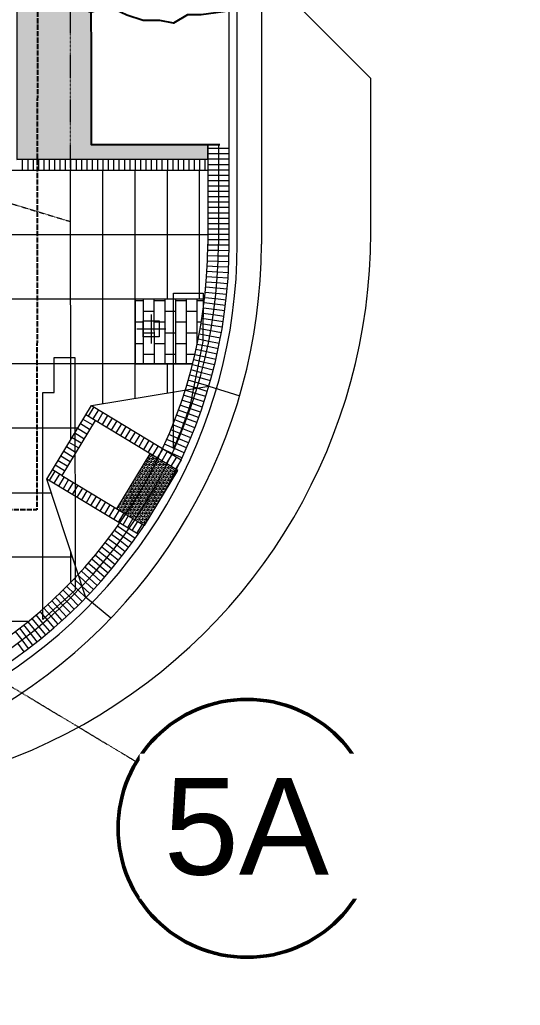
# Model space of a CAD drawing. Header units: inches. Extents: x 3268 to 7018, y 976 to 6708.
# Drawn here: x 6143 to 6516, y 1003 to 1737 of the extents above; entities that cross this region are included whole.
import ezdxf

# ---------------------------------------------------------------- set-up
doc = ezdxf.new("R2010")
doc.units = ezdxf.units.IN
doc.header["$MEASUREMENT"] = 0
for name, pattern in [('Double Dash 3_8_', [0.9999999999999999, 0.3749999999999999, -0.125, 0.125, -0.125, 0.125, -0.125]), ('Grid Line 1_2_', [0.8749999999999999, 0.4999999999999999, -0.125, 0.125, -0.125]), ('IMPORT-EASEMENT2', [4.799999999999999, 3.839999999999999, -0.9599999999999999])]:
    doc.linetypes.add(name, pattern=pattern)
for name, color, linetype, lineweight in [('0-landscaping', 1, 'Continuous', 25), ('C-ANNO-5FT-PED-ZONE', 130, 'Continuous', 25), ('C-CURB-BACK', 40, 'Continuous', 13), ('C-CURB-FACE', 80, 'Continuous', 13), ('C-CURB-GUTR', 22, 'Continuous', 15), ('C-PROP-LINE', 91, 'Double Dash 3_8_', 9), ('L-DROPOFF STUDIES-2', 120, 'Continuous', 15), ('L-PVMT-BRCK-HATC', 252, 'Continuous', 15), ('L-PVMT-BRICK', 20, 'Continuous', 13), ('L-PVMT-CONC-HATC', 252, 'Continuous', 15), ('L-PVMT-HATCH BOUND NPLOT', 45, 'Continuous', 15), ('L-RAMP', 10, 'Continuous', 15), ('L-SITE-LIGHT', 2, 'Continuous', 15), ('L-SITE-SWLK', 220, 'Continuous', 25), ('S-GRID', 1, 'Continuous', 9), ('S-GRID-IDEN', 1, 'Continuous', 50), ('site_dwg', 8, 'Continuous', 9)]:
    doc.layers.add(name, color=color, linetype=linetype, lineweight=lineweight)
doc.styles.add('Arial_2', font='arial.ttf', dxfattribs={"height": 71.99999999999993})

# ---------------------------------------------------------------- blocks, each defined once
blk = doc.blocks.new('site_dwg_dec1-V201-Overall Retail Plan Opt 2')
at = {"layer": '0-landscaping', "color": 213, "flags": 128}
for points in [[(84.58340249437957, -85.29193546430723), (79.36483335835997, -84.88977620523427), (76.46545392851634, -85.66848025415446), (72.77945402137935, -89.47842627423005), (70.31394303901264, -96.43800059293561), (63.31276886607497, -101.272912020429), (54.88947196641254, -103.2960691635067), (46.34270589714412, -107.9819351812562), (38.17660610735197, -110.1856556462931), (30.56355792520241, -112.6238509327136), (17.92766572879497, -112.4751012213869), (13.15395393323831, -113.7571420526924), (7.599903721816871, -118.003908204822), (4.885189898591988, -121.0945198974273), (-2.72785828232395, -123.532715182298), (-5.940907171127605, -118.8853784289508), (-3.59997647682087, -109.9912987397633), (-10.18352567227725, -113.3337794553713), (-17.9210835126089, -113.8374461562212), (-20.26208483139657, -122.7315490584347), (-25.16034856125645, -122.0791094302308), (-30.30784349119881, -117.5576822782364), (-36.0223336021487, -115.9983575564088), (-42.16343954759997, -114.4442553805616), (-45.25193650464268, -111.7313990827838), (-48.85042896145625, -109.1643291017731), (-54.95184824639568, -106.0219622391464), (-58.38620603193942, -103.844749041918), (-67.52711661894885, -97.6406855335931), (-72.67458319323508, -93.11928329096689), (-80.53679194816526, -91.68846783457978), (-84.77933982747003, -86.13684565529682), (-90.9563053829812, -80.71115797022274), (-95.32350417585859, -73.22505363637673), (-97.63163436459966, -67.54749693596158), (-103.8086282820701, -62.1217843534373), (-107.8020155784876, -60.43917290733724), (-112.2937946572916, -51.01856319714852), (-113.6970061503309, -44.31078655997907), (-113.4150734304354, -33.60813601533072), (-111.9789908119992, -25.74425305179238), (-113.5068532182997, -17.10199426285316), (-117.6248491627781, -13.48485254158504), (-117.8740236475211, -9.615914829065785), (-111.6642575858825, -0.4699661230747551), (-108.9495437625921, 2.620645575183971), (-113.0675397062083, 6.237787295142424), (-116.2805885930362, 10.88512405573647), (-120.5231648285268, 16.43677114294632), (-121.021499889685, 24.17471959924523), (-115.9658553720876, 36.15941098107077), (-110.9101685853717, 48.14415048813907), (-113.0937468457092, 51.88722671996515), (-107.539738906457, 56.13394474226742), (-101.9856886986969, 60.38071088975857), (-97.74311246706985, 54.82906379929636), (-95.68411449388132, 53.02049293666504), (-89.75630951111292, 51.46381599998721), (-86.13667698831726, 55.58464763820893), (-82.5170444638354, 59.70547927386587), (-82.11050309693768, 68.47359954603097), (-82.48428623070195, 74.27706753642495), (-85.94652405246653, 82.79343993860901), (-78.83185320274445, 92.96953555579101), (-70.68766946013112, 102.2414187691852), (-61.92057036118808, 101.840848160808), (-58.30093783769939, 105.961679799128), (-55.46164372381701, 107.1177861229539), (-49.00267481756622, 112.3947722131256), (-46.03880041719548, 111.6163731676811), (-38.42578059645916, 114.0545933585913), (-28.62915415534246, 112.7497124130227), (-18.05225993053011, 114.4095335631268), (-12.49820972054351, 118.6562997094611), (-8.753996910396948, 120.8426259771245), (-1.140948729644719, 123.2808212633813), (1.822939583016477, 122.5024952453991), (9.809728627376328, 119.1371744186822), (19.60632671145663, 117.8323183823399), (24.38003850845393, 119.114359219408), (31.08816798894201, 120.5223345599611), (38.04547195947759, 118.0613721970098), (46.15681293430986, 112.7615709075421), (55.04856294575597, 110.4265181416981), (59.16653053265633, 106.8094013281939), (64.43860575007032, 100.3534687985907), (70.36636846736415, 98.79674374690738), (73.2057048479977, 99.95289819289836), (77.32370079247572, 96.33575647164115), (80.5367496814216, 91.68841971690789), (82.96953078790408, 84.07638086805171), (86.18257967602015, 79.42904411461721), (78.56955985297076, 76.99082391922137), (75.85484602591508, 73.9002122233528), (73.3893350452448, 66.94063790206063), (77.3826800768869, 65.25797834102057), (80.22201645907602, 66.41413278581102), (88.7399410672076, 69.88249988785763), (92.8579086570496, 66.26538307328381), (100.470956834675, 68.70357835635376), (103.3102509482627, 69.85968468856161), (108.70692036673, 61.4693198216687), (110.1102024863901, 54.76156640336421), (112.667535519842, 45.21504708576548), (114.8511137823183, 41.47197085978996), (115.3494772018779, 33.73399749442842), (116.7527309637914, 27.02626898528478), (118.8117289361123, 25.21769812396314), (121.2444816820714, 17.6056841782979), (121.3690619716979, 15.67117881218155), (121.0073555575176, 10.43992103847495), (121.2117095394312, 3.03402288856023), (119.6510466297089, -2.895354700621737), (109.8544485491433, -1.590498658255001), (102.8971445787717, 0.8704637032992649), (101.2580483883606, -1.482540039601645)], [(-9.471346453594377, 8.319387126080981), (0, 0), (8.319387121136968, 9.471346451995485)], [(9.471346454440207, -8.31938712430201), (0, 0), (-8.319387122217448, -9.471346449256087)], [(101.2580483883606, -1.482540039601645), (105.4544776113723, -8.676055613000697), (110.6019441858441, -13.1974578570348), (114.7199401311512, -16.81459957960169), (119.7428547744361, -19.40152136095048), (118.3068144204966, -27.26535620114509), (111.9724258052699, -34.47684765728035), (113.1265473455239, -37.31559033633447), (111.6904930847193, -45.17949820201601), (107.5396966369078, -56.13399286589765), (101.3299305751164, -65.2799415705026), (98.4510034118159, -69.68432691745146)]]:
    blk.add_lwpolyline(points, dxfattribs=at)
blk = doc.blocks.new('site_dwg_lighting-12649360-Overall Retail Plan Opt 2')
at = {"layer": 'L-SITE-LIGHT', "color": 53}
for p, q in [((0, 5.399999999441206), (0, -5.399999999441206)), ((-5.399999996647238, 0), (5.399999999441206, 0))]:
    blk.add_line(p, q, dxfattribs=at)
at = {"layer": 'L-SITE-LIGHT', "color": 53, "flags": 128}
blk.add_lwpolyline([(-2.999999997206032, 2.999999998603016), (3.000000002793967, 2.999999998603016), (3.000000002793967, -3.000000001396983), (-2.999999994412064, -3.000000001396983)], close=True, dxfattribs=at)
blk = doc.blocks.new('site_dwg_b1-12649367-Overall Retail Plan Opt 2')
at = {"layer": 'L-PVMT-BRCK-HATC', "color": 53}
blk.add_line((0, -7.990953345783054), (0, 0), dxfattribs=at)
blk = doc.blocks.new('site_dwg_b2-12649368-Overall Retail Plan Opt 2')
at = {"layer": 'L-PVMT-BRCK-HATC', "color": 53}
blk.add_line((0, 0), (0, 7.990953347180038), dxfattribs=at)
blk = doc.blocks.new('site_dwg-12440225-Overall Retail Plan Opt 2')
at = {"layer": 'L-PVMT-BRCK-HATC'}
h = blk.add_hatch(dxfattribs=at)
h.set_pattern_fill('FP_246', color=53, style=0, pattern_type=2)
h.set_pattern_definition([(41.19300000000002, (24339643.438, 9814490.821), (0.375403592299723, 5.641549445222338), [11.995, -3.998]), (131.193, (24339646.447, 9814493.454), (0.3754035922997256, 5.641549445222338), [11.995, -3.998])])
h.paths.add_polyline_path([(24340842.61156637, 9814238.452556908), (24340984.35666168, 9814229.184970476), (24340985.08184925, 9814240.21984118), (24340898.39369201, 9814245.988042098), (24340909.54769063, 9814413.617360279), (24340996.23584811, 9814407.849159222), (24340998.60055943, 9814443.24651553), (24340950.68406565, 9814446.44756464), (24340955.48330994, 9814518.28743695), (24341003.37655815, 9814515.087940758), (24340908.34010612, 9814623.673321547), (24340920.54392031, 9814806.352176938), (24340880.57637491, 9814809.011604065), (24340848.51520066, 9814327.176090272)])
h = blk.add_hatch(dxfattribs=at)
h.set_pattern_fill('FP_264', color=53, style=0, pattern_type=2)
h.set_pattern_definition([(86.19300000000001, (24340923.522, 9814128.839), (-7.979353531595801, 0.5309672473982012), []), (176.193, (24340923.522, 9814128.839), (-8.510320778994004, -7.448386284197597), [7.997000000000001, -7.997000000000001])])
h.paths.add_polyline_path([(24340920.33491459, 9814080.94475084), (24340963.13631667, 9814078.096759833), (24340966.73126059, 9814089.764114054), (24340969.9255596, 9814101.547459505), (24340972.71548536, 9814113.43304281), (24340975.09778152, 9814125.40699125), (24340923.52177141, 9814128.838841744)])
at = {"layer": 'L-PVMT-CONC-HATC'}
h = blk.add_hatch(dxfattribs=at)
h.set_pattern_fill('FP_238', color=53, style=0, pattern_type=2)
h.set_pattern_definition([(86.19300000000001, (24340946.763, 9813960.223), (-1.296133579785288, 0.0862481498524776), [0.7499999999999999, -1.5]), (206.193, (24340946.763, 9813960.223), (0.573373701090991, -1.165608681718363), [0.75, -1.5]), (146.193, (24340946.813, 9813960.972000001), (-0.7227598786942967, -1.079360531865885), [0.75, -1.5])])
h.paths.add_polyline_path([(24340919.20523132, 9813960.223367585), (24340946.7632402, 9813999.524209129), (24340927.11281942, 9814013.303213565), (24340899.55481056, 9813974.002372008)])
at = {"layer": 'C-ANNO-5FT-PED-ZONE', "color": 213, "linetype": 'IMPORT-EASEMENT2', "flags": 128}
blk.add_lwpolyline([(24340893.31874154, 9815000.390094232), (24340875.24280314, 9814969.680232948), (24340869.40288803, 9814881.91431137), (24340889.92706264, 9814857.796588449), (24340874.40430799, 9814639.745099468), (24340880.50876207, 9814572.944626614), (24340840.03109242, 9813977.31996076), (24340325.92286136, 9814012.25790799), (24339613.96231484, 9814511.489359668), (24339580.94692304, 9814548.810405312), (24339508.80653985, 9814598.827990033), (24339413.85344962, 9814637.871009542), (24339307.74243177, 9814712.276758194), (24339284.12095693, 9814757.44003944), (24339211.89866129, 9814807.648620464), (24339161.49360283, 9814806.779157344), (24339151.81188077, 9814813.668659829), (24339093.9211708, 9814868.606214345), (24338859.11244131, 9815028.344299465), (24338618.62753263, 9815197.47491178), (24338556.48951734, 9815235.566259611)], dxfattribs=at)
at = {"layer": 'C-CURB-BACK', "color": 253, "flags": 128}
blk.add_lwpolyline([(24340996.12450985, 9814165.186093872), (24341019.78126821, 9814520.638449151), (24340924.74483489, 9814629.223808587), (24340961.72718171, 9815184.960962709), (24341070.27419435, 9815279.963834476)], dxfattribs=at)
at = {"layer": 'C-CURB-BACK', "color": 253}
blk.add_arc((24340618.95854397, 9814190.28259131), 377.9999999997335, 234.961607043538, 356.1931696253687, dxfattribs=at)
at = {"layer": 'C-CURB-FACE', "color": 253, "flags": 128}
blk.add_lwpolyline([(24341002.11127121, 9814164.787736772), (24341025.92797948, 9814522.720225098), (24340930.89549913, 9814631.301067997), (24340967.54412166, 9815182.079644024), (24341076.17811927, 9815277.158647047), (24341116.89429274, 9815889.066939488), (24341021.81690816, 9815997.699088382), (24341058.66957467, 9816551.544166595), (24341167.38297264, 9816646.692660913), (24341221.2410353, 9817456.10553909), (24341126.16705172, 9817564.733802143), (24341144.50180949, 9817840.280086655), (24341252.99566881, 9817935.236436944), (24341272.95727364, 9818235.232003246)], dxfattribs=at)
at = {"layer": 'C-CURB-FACE', "color": 253}
blk.add_arc((24340618.95854397, 9814190.282591308), 383.9999999998238, 234.9616070431831, 356.1931696255694, dxfattribs=at)
at = {"layer": 'C-CURB-GUTR', "color": 53, "flags": 128}
blk.add_lwpolyline([(24341290.91755772, 9818234.03693194), (24341270.46093816, 9817926.60197239), (24341161.96707873, 9817831.645622002), (24341144.59125368, 9817571.013654312), (24341239.66204259, 9817462.389041374), (24341184.84824198, 9816638.058196282), (24341076.134844, 9816542.909701958), (24341040.272207, 9816003.943410328), (24341135.34959158, 9815895.311261427), (24341093.64338862, 9815268.524182511), (24340985.00939101, 9815173.445179485), (24340949.35079795, 9814637.545389948), (24341044.38327831, 9814528.964547042), (24341020.0715553, 9814163.592665464)], dxfattribs=at)
at = {"layer": 'C-CURB-GUTR', "color": 53}
blk.add_arc((24340618.95854397, 9814190.282591308), 401.9999999978519, 234.9616070434531, 356.1931696255962, dxfattribs=at)
at = {"layer": 'L-DROPOFF STUDIES-2', "color": 131, "flags": 128}
blk.add_lwpolyline([(24341101.9320885, 9814166.640184939), (24341109.54838987, 9814281.102759559), (24341014.96431977, 9814389.17126409), (24341198.68751569, 9817169.29961211), (24341308.09989649, 9817265.059874013), (24341320.6474603, 9817444.622004325), (24341237.59077942, 9817733.215844031)], dxfattribs=at)
at = {"layer": 'L-DROPOFF STUDIES-2', "color": 131}
blk.add_arc((24340682.85879305, 9814194.525181655), 419.9999999992473, 234.922612893505, 356.193169685043, dxfattribs=at)
at = {"layer": 'L-PVMT-BRCK-HATC', "color": 53}
for p, q in [((24340887.49176541, 9814050.845491702), (24340882.90395777, 9814044.302758446)), ((24340887.80922177, 9814040.857292565), (24340881.26648851, 9814045.44510021)), ((24340890.76650804, 9814048.549220614), (24340886.17870039, 9814042.006487356)), ((24340894.04125065, 9814046.252949523), (24340889.45344302, 9814039.710216267)), ((24340897.31599328, 9814043.956678435), (24340892.72818564, 9814037.413945178)), ((24340883.2166796, 9814034.30780732), (24340876.67394634, 9814038.895614965)), ((24340885.51295068, 9814037.582549943), (24340878.97021743, 9814042.170357587)), ((24340900.5907359, 9814041.660407344), (24340896.00292826, 9814035.117674088)), ((24340903.86547852, 9814039.364136256), (24340899.27767089, 9814032.821402999)), ((24340907.14022115, 9814037.067865165), (24340902.55241351, 9814030.52513191)), ((24340876.32786633, 9814024.483579453), (24340869.78513307, 9814029.071387097)), ((24340878.62413742, 9814027.758322075), (24340872.08140416, 9814032.34612972)), ((24340880.92040851, 9814031.033064699), (24340874.37767525, 9814035.620872343)), ((24340910.41496377, 9814034.771594077), (24340905.82715613, 9814028.22886082)), ((24340913.68970639, 9814032.47532299), (24340909.10189875, 9814025.932589732)), ((24340916.96444901, 9814030.179051898), (24340912.37664138, 9814023.63631864)), ((24340871.73532414, 9814017.934094207), (24340865.19259089, 9814022.521901852)), ((24340874.03159523, 9814021.20883683), (24340867.48886198, 9814025.796644473)), ((24340920.23919164, 9814027.882780809), (24340915.651384, 9814021.340047553)), ((24340923.51393426, 9814025.586509718), (24340918.92612662, 9814019.043776462)), ((24340926.78867688, 9814023.29023863), (24340922.20086924, 9814016.747505374)), ((24340867.14278197, 9814011.384608962), (24340860.60004871, 9814015.972416606)), ((24340869.43905305, 9814014.659351585), (24340862.8963198, 9814019.24715923)), ((24340930.0634195, 9814020.993967539), (24340925.47561187, 9814014.451234283)), ((24340933.33816213, 9814018.697696451), (24340928.75035449, 9814012.154963193)), ((24340936.61290476, 9814016.401425352), (24340932.02509712, 9814009.858692095)), ((24340939.88764739, 9814014.105154261), (24340935.29983975, 9814007.562421003)), ((24340862.55023979, 9814004.835123716), (24340856.00750653, 9814009.42293136)), ((24340864.84651088, 9814008.10986634), (24340858.30377762, 9814012.697673984)), ((24340943.16239001, 9814011.808883173), (24340938.57458237, 9814005.266149916)), ((24340946.43713263, 9814009.512612082), (24340941.84932499, 9814002.969878824)), ((24340949.71187526, 9814007.216340994), (24340945.12406761, 9814000.673607737)), ((24340855.34594892, 9814005.001916876), (24340850.75814128, 9813998.45918362)), ((24340860.2539687, 9814001.560381094), (24340853.71123544, 9814006.148188738)), ((24340858.62069154, 9814002.705645788), (24340854.0328839, 9813996.162912533)), ((24340861.89543417, 9814000.409374697), (24340857.30762653, 9813993.866641441)), ((24340865.17017679, 9813998.11310361), (24340860.58236915, 9813991.570370354)), ((24340868.44491941, 9813995.816832518), (24340863.85711177, 9813989.274099262)), ((24340871.71966203, 9813993.52056143), (24340867.13185439, 9813986.977828175)), ((24340874.99440465, 9813991.22429034), (24340870.40659701, 9813984.681557084)), ((24340878.26914728, 9813988.92801925), (24340873.68133964, 9813982.385285996)), ((24340881.5438899, 9813986.631748162), (24340876.95608226, 9813980.089014906)), ((24340884.81863252, 9813984.33547707), (24340880.23082488, 9813977.792743817)), ((24340888.09337515, 9813982.039205983), (24340883.50556751, 9813975.496472728)), ((24340891.36811777, 9813979.742934892), (24340886.78031013, 9813973.200201636)), ((24340894.64286039, 9813977.446663804), (24340890.05505275, 9813970.903930549)), ((24340897.91760302, 9813975.150392713), (24340893.32979538, 9813968.607659457)), ((24340901.19234564, 9813972.854121625), (24340896.604538, 9813966.31138837)), ((24340904.46708826, 9813970.557850538), (24340899.87928062, 9813964.01511728)), ((24340907.74183088, 9813968.261579446), (24340903.15402324, 9813961.71884619)), ((24340911.01657351, 9813965.965308359), (24340906.42876587, 9813959.422575101)), ((24340914.29131613, 9813963.669037268), (24340909.70350849, 9813957.126304012)), ((24340917.56605875, 9813961.37276618), (24340912.97825111, 9813954.830032922))]:
    blk.add_line(p, q, dxfattribs=at)
at = {"layer": 'L-PVMT-BRCK-HATC', "color": 53, "flags": 128}
blk.add_lwpolyline([(24340908.34010612, 9814623.673321547), (24340920.54392031, 9814806.352176938), (24340880.57637491, 9814809.011604065), (24340842.61156636, 9814238.452556908), (24340984.35666168, 9814229.184970476), (24340985.08184925, 9814240.21984118), (24340898.393692, 9814245.988042098), (24340909.54769063, 9814413.617360279), (24340996.2358481, 9814407.849159222), (24340998.60055944, 9814443.24651553), (24340950.68406564, 9814446.447564637), (24340955.48330993, 9814518.28743695), (24341003.37234423, 9814515.100916594)], dxfattribs=at)
at = {"layer": 'L-PVMT-BRICK', "color": 253}
for p, q in [((24340985.08184925, 9814240.219841179), (24340980.15981288, 9814166.248379478)), ((24340993.06419773, 9814239.688698387), (24340988.14216137, 9814165.717236675))]:
    blk.add_line(p, q, dxfattribs=at)
at = {"layer": 'L-PVMT-BRICK', "color": 253, "flags": 128}
blk.add_lwpolyline([(24340975.09778152, 9814125.40699125), (24340923.52177141, 9814128.838841742), (24340920.33491459, 9814080.944750836), (24340963.13631668, 9814078.096759833)], dxfattribs=at)
at = {"layer": 'L-PVMT-BRICK', "color": 253}
for centre, radius, start, end in [((24340618.95854397, 9814190.282591308), 369.9999999970162, 234.9616070428486, 356.19316962565), ((24340618.95854397, 9814190.282591306), 361.9999999977686, 234.961607043239, 356.1931696259659)]:
    blk.add_arc(centre, radius, start, end, dxfattribs=at)
at = {"layer": 'L-PVMT-CONC-HATC', "color": 53}
for p, q in [((24340984.3367626, 9814229.022209674), (24340842.61156641, 9814238.452556906)), ((24340868.6714546, 9814027.483155472), (24340882.00139415, 9814227.813880373)), ((24340894.41130082, 9814052.833065912), (24340905.94843959, 9814226.220451964)), ((24340918.62281537, 9814055.214245716), (24340929.89548504, 9814224.627023555)), ((24340947.46881686, 9814127.245413335), (24340953.84253049, 9814223.033595147)), ((24340971.41586231, 9814125.651984926), (24340977.78957595, 9814221.440166738)), ((24340975.09778152, 9814125.40699125), (24340731.94540779, 9814141.586269014)), ((24340963.13631668, 9814078.096759835), (24340728.75855098, 9814093.69217811)), ((24340942.83432993, 9814057.595425522), (24340944.28196004, 9814079.35132243)), ((24340861.63048371, 9813921.667011589), (24340863.17841657, 9813944.930321323))]:
    blk.add_line(p, q, dxfattribs=at)
at = {"layer": 'L-PVMT-CONC-HATC', "color": 53, "flags": 128}
for points in [[(24340566.29807121, 9814248.820674071), (24340686.49637719, 9814240.822718926), (24340834.10730324, 9814231.00073719), (24340983.80561979, 9814221.039861191)], [(24340980.61876297, 9814173.145770283), (24340683.30952038, 9814192.928628018), (24340563.10856487, 9814200.926759465)], [(24340874.5623897, 9814035.884296067), (24340725.57169416, 9814045.798087204), (24340711.90581233, 9813840.418610156)], [(24340314.41092527, 9814025.050444191), (24340713.05775585, 9813998.524617188), (24340851.77400352, 9813989.294484382)], [(24340864.35555007, 9813940.351169182), (24340709.87089903, 9813950.630526282), (24340290.40014795, 9813978.541970003)], [(24340827.90244235, 9813894.670603503), (24340706.68404221, 9813902.736435376), (24340366.19760759, 9813925.392289054)]]:
    blk.add_lwpolyline(points, dxfattribs=at)
at = {"layer": 'L-PVMT-HATCH BOUND NPLOT', "color": 61, "flags": 128}
blk.add_lwpolyline([(24340944.6678013, 9814015.95114796), (24340952.34532426, 9814131.500432873), (24340974.43484369, 9814130.03060365), (24340971.85363174, 9814094.111372158), (24340959.26030957, 9814047.61592601)], dxfattribs=at)
blk.add_lwpolyline([(24340839.01373347, 9813895.414650273), (24340845.59255315, 9813994.28529663), (24340850.23845127, 9814064.106779996), (24340858.71239879, 9814063.542926366), (24340860.44021422, 9814089.509624816), (24340875.91331214, 9814088.480050063), (24340864.651972, 9813915.712618385)], close=True, dxfattribs=at)
at = {"layer": 'L-PVMT-HATCH BOUND NPLOT', "color": 61}
blk.add_arc((24340673.15783583, 9814160.269581), 307.4824734297752, 332.0075643585487, 338.5078202292874, dxfattribs=at)
at = {"layer": 'L-RAMP', "color": 53}
blk.add_line((24340899.55481056, 9813974.002372), (24340927.11281942, 9814013.303213561), dxfattribs=at)
at = {"layer": 'L-RAMP', "color": 53, "flags": 128}
for points in [[(24340889.60775896, 9813893.04026184), (24340872.23547718, 9813909.697564328), (24340849.1234278, 9813999.605455479), (24340885.85705195, 9814051.99176354), (24340974.03045639, 9814060.663535371), (24340996.4364406, 9814052.027618306)], [(24340914.06374686, 9813954.068876157), (24340849.1234278, 9813999.605455479), (24340885.85705195, 9814051.991763538), (24340949.68245004, 9814007.23697416)], [(24340887.80922179, 9814040.857292552), (24340860.2539687, 9814001.560381092), (24340919.20523134, 9813960.223367564), (24340946.76324021, 9813999.524209127), (24340887.81197757, 9814040.86122264)]]:
    blk.add_lwpolyline(points, dxfattribs=at)
at = {"layer": 'L-SITE-SWLK', "color": 213, "flags": 128}
blk.add_lwpolyline([(24341005.33587245, 9814407.24364678), (24340909.54769063, 9814413.61736028), (24340898.393692, 9814245.988042096), (24340994.18187382, 9814239.614328595)], dxfattribs=at)
for name, p, xscale, yscale, zscale, rotation in [('site_dwg_dec1-V201-Overall Retail Plan Opt 2', (24340976.93204089, 9814514.697129939), 1.5, 1.5, 1.5, 37.81158375857705), ('site_dwg_lighting-12649360-Overall Retail Plan Opt 2', (24340934.02767836, 9814105.98587362), 1.999999999999999, 1.999999999999999, 1.999999999999999, 356.1931696251935)]:
    blk.add_blockref(name, p, dxfattribs=dict(xscale=xscale, yscale=yscale, zscale=zscale, rotation=rotation))
for name, p, rotation in [('site_dwg_b2-12649368-Overall Retail Plan Opt 2', (24340846.60274066, 9814238.186985504), 176.1931696257205), ('site_dwg_b2-12649368-Overall Retail Plan Opt 2', (24340850.5939149, 9814237.921414103), 176.1931696257205), ('site_dwg_b2-12649368-Overall Retail Plan Opt 2', (24340854.58508914, 9814237.655842701), 176.1931696257205), ('site_dwg_b2-12649368-Overall Retail Plan Opt 2', (24340858.57626338, 9814237.3902713), 176.1931696257205), ('site_dwg_b2-12649368-Overall Retail Plan Opt 2', (24340862.56743763, 9814237.124699898), 176.1931696257205), ('site_dwg_b2-12649368-Overall Retail Plan Opt 2', (24340866.55861187, 9814236.859128498), 176.1931696257205), ('site_dwg_b2-12649368-Overall Retail Plan Opt 2', (24340870.54978611, 9814236.593557095), 176.1931696257205), ('site_dwg_b2-12649368-Overall Retail Plan Opt 2', (24340874.54096035, 9814236.327985695), 176.1931696257205), ('site_dwg_b2-12649368-Overall Retail Plan Opt 2', (24340878.53213459, 9814236.062414292), 176.1931696257205), ('site_dwg_b2-12649368-Overall Retail Plan Opt 2', (24340882.52330884, 9814235.796842892), 176.1931696257205), ('site_dwg_b2-12649368-Overall Retail Plan Opt 2', (24340886.51448308, 9814235.53127149), 176.1931696257205), ('site_dwg_b2-12649368-Overall Retail Plan Opt 2', (24340890.50565732, 9814235.265700089), 176.1931696257205), ('site_dwg_b2-12649368-Overall Retail Plan Opt 2', (24340894.49683156, 9814235.000128686), 176.1931696257205), ('site_dwg_b2-12649368-Overall Retail Plan Opt 2', (24340898.4880058, 9814234.734557286), 176.1931696257205), ('site_dwg_b2-12649368-Overall Retail Plan Opt 2', (24340902.47918005, 9814234.468985884), 176.1931696257205), ('site_dwg_b2-12649368-Overall Retail Plan Opt 2', (24340906.47035429, 9814234.203414483), 176.1931696257205), ('site_dwg_b2-12649368-Overall Retail Plan Opt 2', (24340992.86112626, 9814236.636776805), 86.19316970810723), ('site_dwg_b1-12649367-Overall Retail Plan Opt 2', (24340992.86112626, 9814236.636776805), 86.19316970810723), ('site_dwg_b2-12649368-Overall Retail Plan Opt 2', (24340910.46152853, 9814233.93784308), 176.1931696257205), ('site_dwg_b2-12649368-Overall Retail Plan Opt 2', (24340914.45270277, 9814233.67227168), 176.1931696257205), ('site_dwg_b2-12649368-Overall Retail Plan Opt 2', (24340918.44387702, 9814233.406700278), 176.1931696257205), ('site_dwg_b2-12649368-Overall Retail Plan Opt 2', (24340922.43505126, 9814233.141128877), 176.1931696257205), ('site_dwg_b2-12649368-Overall Retail Plan Opt 2', (24340926.4262255, 9814232.875557475), 176.1931696257205), ('site_dwg_b2-12649368-Overall Retail Plan Opt 2', (24340930.41739974, 9814232.609986074), 176.1931696257205), ('site_dwg_b2-12649368-Overall Retail Plan Opt 2', (24340934.40857398, 9814232.344414672), 176.1931696257205), ('site_dwg_b2-12649368-Overall Retail Plan Opt 2', (24340938.39974822, 9814232.078843271), 176.1931696257205), ('site_dwg_b2-12649368-Overall Retail Plan Opt 2', (24340942.39092246, 9814231.81327187), 176.1931696257205), ('site_dwg_b2-12649368-Overall Retail Plan Opt 2', (24340946.38209671, 9814231.547700468), 176.1931696257205), ('site_dwg_b2-12649368-Overall Retail Plan Opt 2', (24340950.37327095, 9814231.282129068), 176.1931696257205), ('site_dwg_b2-12649368-Overall Retail Plan Opt 2', (24340954.36444519, 9814231.016557666), 176.1931696257205), ('site_dwg_b2-12649368-Overall Retail Plan Opt 2', (24340958.35561944, 9814230.750986265), 176.1931696257205), ('site_dwg_b2-12649368-Overall Retail Plan Opt 2', (24340962.34679368, 9814230.485414863), 176.1931696257205), ('site_dwg_b2-12649368-Overall Retail Plan Opt 2', (24340966.33796792, 9814230.219843462), 176.1931696257205), ('site_dwg_b2-12649368-Overall Retail Plan Opt 2', (24340970.32914216, 9814229.95427206), 176.1931696257205), ('site_dwg_b2-12649368-Overall Retail Plan Opt 2', (24340974.3203164, 9814229.68870066), 176.1931696257205), ('site_dwg_b2-12649368-Overall Retail Plan Opt 2', (24340978.31149064, 9814229.423129257), 176.1931696257205), ('site_dwg_b2-12649368-Overall Retail Plan Opt 2', (24340982.30266489, 9814229.157557856), 176.1931696257205), ('site_dwg_b2-12649368-Overall Retail Plan Opt 2', (24340992.32998347, 9814228.65442832), 86.19316970810723), ('site_dwg_b2-12649368-Overall Retail Plan Opt 2', (24340992.59555486, 9814232.645602562), 86.19316970810723), ('site_dwg_b1-12649367-Overall Retail Plan Opt 2', (24340992.32998347, 9814228.65442832), 86.19316970810723), ('site_dwg_b1-12649367-Overall Retail Plan Opt 2', (24340992.59555486, 9814232.645602562), 86.19316970810723), ('site_dwg_b2-12649368-Overall Retail Plan Opt 2', (24340991.79884068, 9814220.672079833), 86.19316970810723), ('site_dwg_b2-12649368-Overall Retail Plan Opt 2', (24340992.06441207, 9814224.663254077), 86.19316970810723), ('site_dwg_b1-12649367-Overall Retail Plan Opt 2', (24340991.79884068, 9814220.672079833), 86.19316970810723), ('site_dwg_b1-12649367-Overall Retail Plan Opt 2', (24340992.06441207, 9814224.663254077), 86.19316970810723), ('site_dwg_b2-12649368-Overall Retail Plan Opt 2', (24340991.26769789, 9814212.68973135), 86.19316970810723), ('site_dwg_b2-12649368-Overall Retail Plan Opt 2', (24340991.53326928, 9814216.680905592), 86.19316970810723), ('site_dwg_b1-12649367-Overall Retail Plan Opt 2', (24340991.26769789, 9814212.68973135), 86.19316970810723), ('site_dwg_b1-12649367-Overall Retail Plan Opt 2', (24340991.53326928, 9814216.680905592), 86.19316970810723), ('site_dwg_b2-12649368-Overall Retail Plan Opt 2', (24340990.73655509, 9814204.707382865), 86.19316970810723), ('site_dwg_b2-12649368-Overall Retail Plan Opt 2', (24340991.00212649, 9814208.698557107), 86.19316970810723), ('site_dwg_b1-12649367-Overall Retail Plan Opt 2', (24340990.73655509, 9814204.707382865), 86.19316970810723), ('site_dwg_b1-12649367-Overall Retail Plan Opt 2', (24340991.00212649, 9814208.698557107), 86.19316970810723), ('site_dwg_b2-12649368-Overall Retail Plan Opt 2', (24340990.4709837, 9814200.716208622), 86.19316970810723), ('site_dwg_b1-12649367-Overall Retail Plan Opt 2', (24340990.4709837, 9814200.716208622), 86.19316970810723), ('site_dwg_b2-12649368-Overall Retail Plan Opt 2', (24340989.93984091, 9814192.733860137), 86.19316970810723), ('site_dwg_b2-12649368-Overall Retail Plan Opt 2', (24340990.2054123, 9814196.725034378), 86.19316970810723), ('site_dwg_b1-12649367-Overall Retail Plan Opt 2', (24340989.93984091, 9814192.733860137), 86.19316970810723), ('site_dwg_b1-12649367-Overall Retail Plan Opt 2', (24340990.2054123, 9814196.725034378), 86.19316970810723), ('site_dwg_b2-12649368-Overall Retail Plan Opt 2', (24340989.40869812, 9814184.751511652), 86.19316970810723), ('site_dwg_b2-12649368-Overall Retail Plan Opt 2', (24340989.67426951, 9814188.742685895), 86.19316970810723), ('site_dwg_b1-12649367-Overall Retail Plan Opt 2', (24340989.40869812, 9814184.751511652), 86.19316970810723), ('site_dwg_b1-12649367-Overall Retail Plan Opt 2', (24340989.67426951, 9814188.742685895), 86.19316970810723), ('site_dwg_b2-12649368-Overall Retail Plan Opt 2', (24340988.87755532, 9814176.769163167), 86.19316970810723), ('site_dwg_b2-12649368-Overall Retail Plan Opt 2', (24340989.14312672, 9814180.76033741), 86.19316970810723), ('site_dwg_b1-12649367-Overall Retail Plan Opt 2', (24340988.87755532, 9814176.769163167), 86.19316970810723), ('site_dwg_b1-12649367-Overall Retail Plan Opt 2', (24340989.14312672, 9814180.76033741), 86.19316970810723), ('site_dwg_b2-12649368-Overall Retail Plan Opt 2', (24340988.34641253, 9814168.786814682), 86.19316970810723), ('site_dwg_b2-12649368-Overall Retail Plan Opt 2', (24340988.61198393, 9814172.777988924), 86.19316970810723), ('site_dwg_b1-12649367-Overall Retail Plan Opt 2', (24340988.34641253, 9814168.786814682), 86.19316970810723), ('site_dwg_b1-12649367-Overall Retail Plan Opt 2', (24340988.61198393, 9814172.777988924), 86.19316970810723), ('site_dwg_b2-12649368-Overall Retail Plan Opt 2', (24340987.78259246, 9814160.806786165), 85.43072790332991), ('site_dwg_b2-12649368-Overall Retail Plan Opt 2', (24340988.07969091, 9814164.795717936), 86.05014173589507), ('site_dwg_b1-12649367-Overall Retail Plan Opt 2', (24340987.78259246, 9814160.806786165), 85.43072790332991), ('site_dwg_b1-12649367-Overall Retail Plan Opt 2', (24340988.07969091, 9814164.795717936), 86.05014173589507), ('site_dwg_b2-12649368-Overall Retail Plan Opt 2', (24340987.05911916, 9814152.839723147), 84.19190023819961), ('site_dwg_b2-12649368-Overall Retail Plan Opt 2', (24340987.44238862, 9814156.821299303), 84.81131407076477), ('site_dwg_b1-12649367-Overall Retail Plan Opt 2', (24340987.44238862, 9814156.821299303), 84.81131407076477), ('site_dwg_b2-12649368-Overall Retail Plan Opt 2', (24340986.63282888, 9814148.862523032), 83.5724864056345), ('site_dwg_b1-12649367-Overall Retail Plan Opt 2', (24340986.63282888, 9814148.862523032), 83.5724864056345), ('site_dwg_b1-12649367-Overall Retail Plan Opt 2', (24340987.05911916, 9814152.839723147), 84.19190023819961), ('site_dwg_b2-12649368-Overall Retail Plan Opt 2', (24340985.65139011, 9814140.92310966), 82.33365874050423), ('site_dwg_b2-12649368-Overall Retail Plan Opt 2', (24340986.16356757, 9814144.890163783), 82.95307257306935), ('site_dwg_b1-12649367-Overall Retail Plan Opt 2', (24340985.65139011, 9814140.92310966), 82.33365874050423), ('site_dwg_b1-12649367-Overall Retail Plan Opt 2', (24340986.16356757, 9814144.890163783), 82.95307257306935), ('site_dwg_b2-12649368-Overall Retail Plan Opt 2', (24340984.49853113, 9814133.006770678), 81.09483107537395), ('site_dwg_b2-12649368-Overall Retail Plan Opt 2', (24340985.09635633, 9814136.961824303), 81.71424490793909), ('site_dwg_b1-12649367-Overall Retail Plan Opt 2', (24340984.49853113, 9814133.006770678), 81.09483107537395), ('site_dwg_b1-12649367-Overall Retail Plan Opt 2', (24340985.09635633, 9814136.961824303), 81.71424490793909), ('site_dwg_b2-12649368-Overall Retail Plan Opt 2', (24340983.17479086, 9814125.117206782), 79.85600341024362), ('site_dwg_b2-12649368-Overall Retail Plan Opt 2', (24340983.85798434, 9814129.058411019), 80.47541724280877), ('site_dwg_b1-12649367-Overall Retail Plan Opt 2', (24340983.17479086, 9814125.117206782), 79.85600341024362), ('site_dwg_b1-12649367-Overall Retail Plan Opt 2', (24340983.85798434, 9814129.058411019), 80.47541724280877), ('site_dwg_b2-12649368-Overall Retail Plan Opt 2', (24340981.68078812, 9814117.25810616), 78.61717574511336), ('site_dwg_b2-12649368-Overall Retail Plan Opt 2', (24340982.44903051, 9814121.183618588), 79.23658957767852), ('site_dwg_b1-12649367-Overall Retail Plan Opt 2', (24340981.68078812, 9814117.25810616), 78.61717574511336), ('site_dwg_b1-12649367-Overall Retail Plan Opt 2', (24340982.44903051, 9814121.183618588), 79.23658957767852), ('site_dwg_b2-12649368-Overall Retail Plan Opt 2', (24340980.01722134, 9814109.433142759), 77.37834807998306), ('site_dwg_b2-12649368-Overall Retail Plan Opt 2', (24340980.87015349, 9814113.34112829), 77.99776191254823), ('site_dwg_b1-12649367-Overall Retail Plan Opt 2', (24340980.01722134, 9814109.433142759), 77.37834807998306), ('site_dwg_b1-12649367-Overall Retail Plan Opt 2', (24340980.87015349, 9814113.34112829), 77.99776191254823), ('site_dwg_b2-12649368-Overall Retail Plan Opt 2', (24340978.18486817, 9814101.645974554), 76.1395204148528), ('site_dwg_b2-12649368-Overall Retail Plan Opt 2', (24340979.12209136, 9814105.534606302), 76.75893424741794), ('site_dwg_b1-12649367-Overall Retail Plan Opt 2', (24340979.12209136, 9814105.534606302), 76.75893424741794), ('site_dwg_b2-12649368-Overall Retail Plan Opt 2', (24340976.18458521, 9814093.90024187), 74.90069274972248), ('site_dwg_b2-12649368-Overall Retail Plan Opt 2', (24340977.20566131, 9814097.767701989), 75.52010658228764), ('site_dwg_b1-12649367-Overall Retail Plan Opt 2', (24340977.20566131, 9814097.767701989), 75.52010658228764), ('site_dwg_b1-12649367-Overall Retail Plan Opt 2', (24340978.18486817, 9814101.645974554), 76.1395204148528), ('site_dwg_b2-12649368-Overall Retail Plan Opt 2', (24340974.01730754, 9814086.19956565), 73.66186508459222), ('site_dwg_b2-12649368-Overall Retail Plan Opt 2', (24340975.12175922, 9814090.044046195), 74.28127891715748), ('site_dwg_b1-12649367-Overall Retail Plan Opt 2', (24340975.12175922, 9814090.044046195), 74.28127891715748), ('site_dwg_b1-12649367-Overall Retail Plan Opt 2', (24340976.18458521, 9814093.90024187), 74.90069274972248), ('site_dwg_b2-12649368-Overall Retail Plan Opt 2', (24340971.68404832, 9814078.54754578), 72.42303741946202), ('site_dwg_b2-12649368-Overall Retail Plan Opt 2', (24340972.87135926, 9814082.367249548), 73.04245125202718), ('site_dwg_b1-12649367-Overall Retail Plan Opt 2', (24340972.87135926, 9814082.367249548), 73.04245125202718), ('site_dwg_b1-12649367-Overall Retail Plan Opt 2', (24340974.01730754, 9814086.19956565), 73.66186508459222), ('site_dwg_b2-12649368-Overall Retail Plan Opt 2', (24340969.18589827, 9814070.947759395), 71.18420975433175), ('site_dwg_b2-12649368-Overall Retail Plan Opt 2', (24340970.45551345, 9814074.740900764), 71.80362358689692), ('site_dwg_b1-12649367-Overall Retail Plan Opt 2', (24340970.45551345, 9814074.740900764), 71.80362358689692), ('site_dwg_b1-12649367-Overall Retail Plan Opt 2', (24340971.68404832, 9814078.54754578), 72.42303741946202), ('site_dwg_b2-12649368-Overall Retail Plan Opt 2', (24340966.52402524, 9814063.403759219), 69.94538208920146), ('site_dwg_b2-12649368-Overall Retail Plan Opt 2', (24340967.87535114, 9814067.168564985), 70.56479592176662), ('site_dwg_b1-12649367-Overall Retail Plan Opt 2', (24340967.87535114, 9814067.168564985), 70.56479592176662), ('site_dwg_b1-12649367-Overall Retail Plan Opt 2', (24340969.18589827, 9814070.947759395), 71.18420975433175), ('site_dwg_b2-12649368-Overall Retail Plan Opt 2', (24340963.69967357, 9814055.919071889), 68.70655442407117), ('site_dwg_b2-12649368-Overall Retail Plan Opt 2', (24340965.13207849, 9814059.653782096), 69.3259682566363), ('site_dwg_b1-12649367-Overall Retail Plan Opt 2', (24340965.13207849, 9814059.653782096), 69.3259682566363), ('site_dwg_b1-12649367-Overall Retail Plan Opt 2', (24340966.52402524, 9814063.403759219), 69.94538208920146), ('site_dwg_b2-12649368-Overall Retail Plan Opt 2', (24340960.7141636, 9814048.49719632), 67.46772675894087), ('site_dwg_b2-12649368-Overall Retail Plan Opt 2', (24340962.22697791, 9814052.200065078), 68.08714059150604), ('site_dwg_b1-12649367-Overall Retail Plan Opt 2', (24340962.22697791, 9814052.200065078), 68.08714059150604), ('site_dwg_b1-12649367-Overall Retail Plan Opt 2', (24340963.69967357, 9814055.919071889), 68.70655442407117), ('site_dwg_b2-12649368-Overall Retail Plan Opt 2', (24340957.56889098, 9814041.141602064), 66.22889909381063), ('site_dwg_b2-12649368-Overall Retail Plan Opt 2', (24340959.16140747, 9814044.810898373), 66.84831292637578), ('site_dwg_b1-12649367-Overall Retail Plan Opt 2', (24340959.16140747, 9814044.810898373), 66.84831292637578), ('site_dwg_b1-12649367-Overall Retail Plan Opt 2', (24340960.7141636, 9814048.49719632), 67.46772675894087), ('site_dwg_b2-12649368-Overall Retail Plan Opt 2', (24340954.26532604, 9814033.855727687), 64.99007142868032), ('site_dwg_b2-12649368-Overall Retail Plan Opt 2', (24340955.93680025, 9814037.489736235), 65.60948526124548), ('site_dwg_b1-12649367-Overall Retail Plan Opt 2', (24340955.93680025, 9814037.489736235), 65.60948526124548), ('site_dwg_b1-12649367-Overall Retail Plan Opt 2', (24340957.56889098, 9814041.141602064), 66.22889909381063), ('site_dwg_b2-12649368-Overall Retail Plan Opt 2', (24340950.80501312, 9814026.642979166), 63.75124376355006), ('site_dwg_b2-12649368-Overall Retail Plan Opt 2', (24340952.55466368, 9814030.240001138), 64.37065759611518), ('site_dwg_b1-12649367-Overall Retail Plan Opt 2', (24340952.55466368, 9814030.240001138), 64.37065759611518), ('site_dwg_b1-12649367-Overall Retail Plan Opt 2', (24340954.26532604, 9814033.855727687), 64.99007142868032), ('site_dwg_b2-12649368-Overall Retail Plan Opt 2', (24340947.18956984, 9814019.506728284), 62.51241609841983), ('site_dwg_b2-12649368-Overall Retail Plan Opt 2', (24340949.01657883, 9814023.06508216), 63.13182993098489), ('site_dwg_b1-12649367-Overall Retail Plan Opt 2', (24340949.01657883, 9814023.06508216), 63.13182993098489), ('site_dwg_b1-12649367-Overall Retail Plan Opt 2', (24340950.80501312, 9814026.642979166), 63.75124376355006), ('site_dwg_b2-12649368-Overall Retail Plan Opt 2', (24340943.42068634, 9814012.450311072), 61.2735884332896), ('site_dwg_b2-12649368-Overall Retail Plan Opt 2', (24340945.32419968, 9814015.968333406), 61.89300226585475), ('site_dwg_b1-12649367-Overall Retail Plan Opt 2', (24340945.32419968, 9814015.968333406), 61.89300226585475), ('site_dwg_b1-12649367-Overall Retail Plan Opt 2', (24340947.18956984, 9814019.506728284), 62.51241609841983), ('site_dwg_b1-12649367-Overall Retail Plan Opt 2', (24340943.42068634, 9814012.450311072), 61.2735884332896), ('site_dwg_b2-12649368-Overall Retail Plan Opt 2', (24340900.32857174, 9813950.010018943), 49.50472561455197), ('site_dwg_b2-12649368-Overall Retail Plan Opt 2', (24340902.90962026, 9813953.06583843), 50.12413944711713), ('site_dwg_b2-12649368-Overall Retail Plan Opt 2', (24340905.4574827, 9813956.14938203), 50.74355327968228), ('site_dwg_b1-12649367-Overall Retail Plan Opt 2', (24340905.4574827, 9813956.14938203), 50.74355327968228), ('site_dwg_b2-12649368-Overall Retail Plan Opt 2', (24340895.06812697, 9813943.98297759), 48.26589794942171), ('site_dwg_b2-12649368-Overall Retail Plan Opt 2', (24340897.71463881, 9813946.98228071), 48.88531178198686), ('site_dwg_b1-12649367-Overall Retail Plan Opt 2', (24340900.32857174, 9813950.010018943), 49.50472561455197), ('site_dwg_b1-12649367-Overall Retail Plan Opt 2', (24340902.90962026, 9813953.06583843), 50.12413944711713), ('site_dwg_b2-12649368-Overall Retail Plan Opt 2', (24340886.93622977, 9813935.159167413), 46.4076564517263), ('site_dwg_b2-12649368-Overall Retail Plan Opt 2', (24340889.67860749, 9813938.071075473), 47.0270702842914), ('site_dwg_b2-12649368-Overall Retail Plan Opt 2', (24340892.3893455, 9813941.01246012), 47.64648411685655), ('site_dwg_b1-12649367-Overall Retail Plan Opt 2', (24340892.3893455, 9813941.01246012), 47.64648411685655), ('site_dwg_b1-12649367-Overall Retail Plan Opt 2', (24340895.06812697, 9813943.98297759), 48.26589794942171), ('site_dwg_b1-12649367-Overall Retail Plan Opt 2', (24340897.71463881, 9813946.98228071), 48.88531178198686), ('site_dwg_b2-12649368-Overall Retail Plan Opt 2', (24340881.35784081, 9813929.425138861), 45.16882878659599), ('site_dwg_b2-12649368-Overall Retail Plan Opt 2', (24340884.16253282, 9813932.277076263), 45.78824261916114), ('site_dwg_b1-12649367-Overall Retail Plan Opt 2', (24340886.93622977, 9813935.159167413), 46.4076564517263), ('site_dwg_b1-12649367-Overall Retail Plan Opt 2', (24340889.67860749, 9813938.071075473), 47.0270702842914), ('site_dwg_b2-12649368-Overall Retail Plan Opt 2', (24340872.7610903, 9813921.053564414), 43.31058728890057), ('site_dwg_b2-12649368-Overall Retail Plan Opt 2', (24340875.65678641, 9813923.813054988), 43.93000112146568), ('site_dwg_b2-12649368-Overall Retail Plan Opt 2', (24340878.52248155, 9813926.60368852), 44.54941495403081), ('site_dwg_b1-12649367-Overall Retail Plan Opt 2', (24340878.52248155, 9813926.60368852), 44.54941495403081), ('site_dwg_b1-12649367-Overall Retail Plan Opt 2', (24340881.35784081, 9813929.425138861), 45.16882878659599), ('site_dwg_b1-12649367-Overall Retail Plan Opt 2', (24340884.16253282, 9813932.277076263), 45.78824261916114), ('site_dwg_b2-12649368-Overall Retail Plan Opt 2', (24340863.89739776, 9813912.96515711), 41.45234579120515), ('site_dwg_b2-12649368-Overall Retail Plan Opt 2', (24340866.88105237, 9813915.629298503), 42.07175962377026), ('site_dwg_b2-12649368-Overall Retail Plan Opt 2', (24340869.83573166, 9813918.32553931), 42.69117345633541), ('site_dwg_b1-12649367-Overall Retail Plan Opt 2', (24340872.7610903, 9813921.053564414), 43.31058728890057), ('site_dwg_b1-12649367-Overall Retail Plan Opt 2', (24340875.65678641, 9813923.813054988), 43.93000112146568), ('site_dwg_b2-12649368-Overall Retail Plan Opt 2', (24340854.77608578, 9813905.168424096), 39.5941042935098), ('site_dwg_b2-12649368-Overall Retail Plan Opt 2', (24340857.84456076, 9813907.73441424), 40.21351812607494), ('site_dwg_b2-12649368-Overall Retail Plan Opt 2', (24340860.88511654, 9813910.333426498), 40.83293195864), ('site_dwg_b1-12649367-Overall Retail Plan Opt 2', (24340863.89739776, 9813912.96515711), 41.45234579120515), ('site_dwg_b1-12649367-Overall Retail Plan Opt 2', (24340866.88105237, 9813915.629298503), 42.07175962377026), ('site_dwg_b1-12649367-Overall Retail Plan Opt 2', (24340869.83573166, 9813918.32553931), 42.69117345633541), ('site_dwg_b2-12649368-Overall Retail Plan Opt 2', (24340845.40674786, 9813897.671565743), 37.73586279581438), ('site_dwg_b2-12649368-Overall Retail Plan Opt 2', (24340848.5568159, 9813900.13670581), 38.35527662837953), ('site_dwg_b2-12649368-Overall Retail Plan Opt 2', (24340851.68005021, 9813902.63575595), 38.97469046094464), ('site_dwg_b1-12649367-Overall Retail Plan Opt 2', (24340854.77608578, 9813905.168424096), 39.5941042935098), ('site_dwg_b1-12649367-Overall Retail Plan Opt 2', (24340857.84456076, 9813907.73441424), 40.21351812607494), ('site_dwg_b1-12649367-Overall Retail Plan Opt 2', (24340860.88511654, 9813910.333426498), 40.83293195864), ('site_dwg_b2-12649368-Overall Retail Plan Opt 2', (24340835.79923842, 9813890.482467027), 35.87762129811895), ('site_dwg_b2-12649368-Overall Retail Plan Opt 2', (24340839.02758635, 9813892.844164256), 36.4970351306841), ('site_dwg_b2-12649368-Overall Retail Plan Opt 2', (24340842.23021426, 9813895.240623854), 37.11644896324921), ('site_dwg_b1-12649367-Overall Retail Plan Opt 2', (24340845.40674786, 9813897.671565743), 37.73586279581438), ('site_dwg_b1-12649367-Overall Retail Plan Opt 2', (24340848.5568159, 9813900.13670581), 38.35527662837953), ('site_dwg_b1-12649367-Overall Retail Plan Opt 2', (24340851.68005021, 9813902.63575595), 38.97469046094464), ('site_dwg_b2-12649368-Overall Retail Plan Opt 2', (24340825.96366233, 9813883.60868923), 34.01937980042349), ('site_dwg_b2-12649368-Overall Retail Plan Opt 2', (24340829.26689468, 9813885.864459656), 34.63879363298866), ('site_dwg_b2-12649368-Overall Retail Plan Opt 2', (24340832.54554777, 9813888.155808188), 35.25820746555382), ('site_dwg_b1-12649367-Overall Retail Plan Opt 2', (24340835.79923842, 9813890.482467027), 35.87762129811895), ('site_dwg_b1-12649367-Overall Retail Plan Opt 2', (24340839.02758635, 9813892.844164256), 36.4970351306841), ('site_dwg_b1-12649367-Overall Retail Plan Opt 2', (24340842.23021426, 9813895.240623854), 37.11644896324921), ('site_dwg_b2-12649368-Overall Retail Plan Opt 2', (24340822.63623678, 9813881.388760548), 33.39996596785839), ('site_dwg_b1-12649367-Overall Retail Plan Opt 2', (24340825.96366233, 9813883.60868923), 34.01937980042349), ('site_dwg_b1-12649367-Overall Retail Plan Opt 2', (24340829.26689468, 9813885.864459656), 34.63879363298866), ('site_dwg_b1-12649367-Overall Retail Plan Opt 2', (24340832.54554777, 9813888.155808188), 35.25820746555382), ('site_dwg_b1-12649367-Overall Retail Plan Opt 2', (24340819.28500691, 9813879.204933058), 32.78055213529323), ('site_dwg_b1-12649367-Overall Retail Plan Opt 2', (24340822.63623678, 9813881.388760548), 33.39996596785839)]:
    blk.add_blockref(name, p, dxfattribs=dict(rotation=rotation))
blk = doc.blocks.new('Family - ___-10568875-Overall Retail Plan Opt 2')
at = {"layer": 'C-PROP-LINE'}
for p, q in [((6180.76803556933, 1586.394121063111), (6179.703012037937, 5353.433970507014)), ((5864.500343047409, 1682.267050514566), (6180.76803556933, 1586.394121063111))]:
    blk.add_line(p, q, dxfattribs=at)
blk = doc.blocks.new('Grid - Grid Head - Circle-198325-Overall Retail Plan Opt 2')
at = {"layer": 'S-GRID-IDEN'}
blk.add_circle((0, 0), 0.2500000000000002, dxfattribs=at)

msp = doc.modelspace()

# ---------------------------------------------------------------- block references
at = {"layer": 'C-PROP-LINE'}
msp.add_blockref('Family - ___-10568875-Overall Retail Plan Opt 2', (0, 0), dxfattribs=at)
at = {"layer": 'S-GRID-IDEN', "xscale": 383.9999999999998, "yscale": 383.9999999999998, "zscale": 383.9999999999998, "rotation": 239}
msp.add_blockref('Grid - Grid Head - Circle-198325-Overall Retail Plan Opt 2', (6312.233842378871, 1134.712494796448), dxfattribs=at)
at = {"layer": 'site_dwg', "color": 53, "lineweight": 15, "rotation": 3.810000000000009}
msp.add_blockref('site_dwg-12440225-Overall Retail Plan Opt 2', (-23628768.691637, -11408316.78144797), dxfattribs=at)

# ---------------------------------------------------------------- next in the draw order: texts
at = {"layer": 'S-GRID-IDEN', "lineweight": 9, "insert": (6250.246744658454, 1172.250123767442), "char_height": 71.99999999999993, "width": 149.0759999999998, "attachment_point": 1, "style": 'Arial_2', "bg_fill": 3, "box_fill_scale": 1.25, "bg_fill_color": 256, "bg_fill_true_color": 13158600, "bg_fill_transparency": 0}
msp.add_mtext('5A', dxfattribs=at)

# ---------------------------------------------------------------- next in the draw order: linework, layer by layer
at = {"layer": 'S-GRID', "linetype": 'Grid Line 1_2_'}
msp.add_line((3268.129635848882, 2963.794832716439), (6229.945781511473, 1184.156149987814), dxfattribs=at)

doc.saveas('drawing.dxf')
